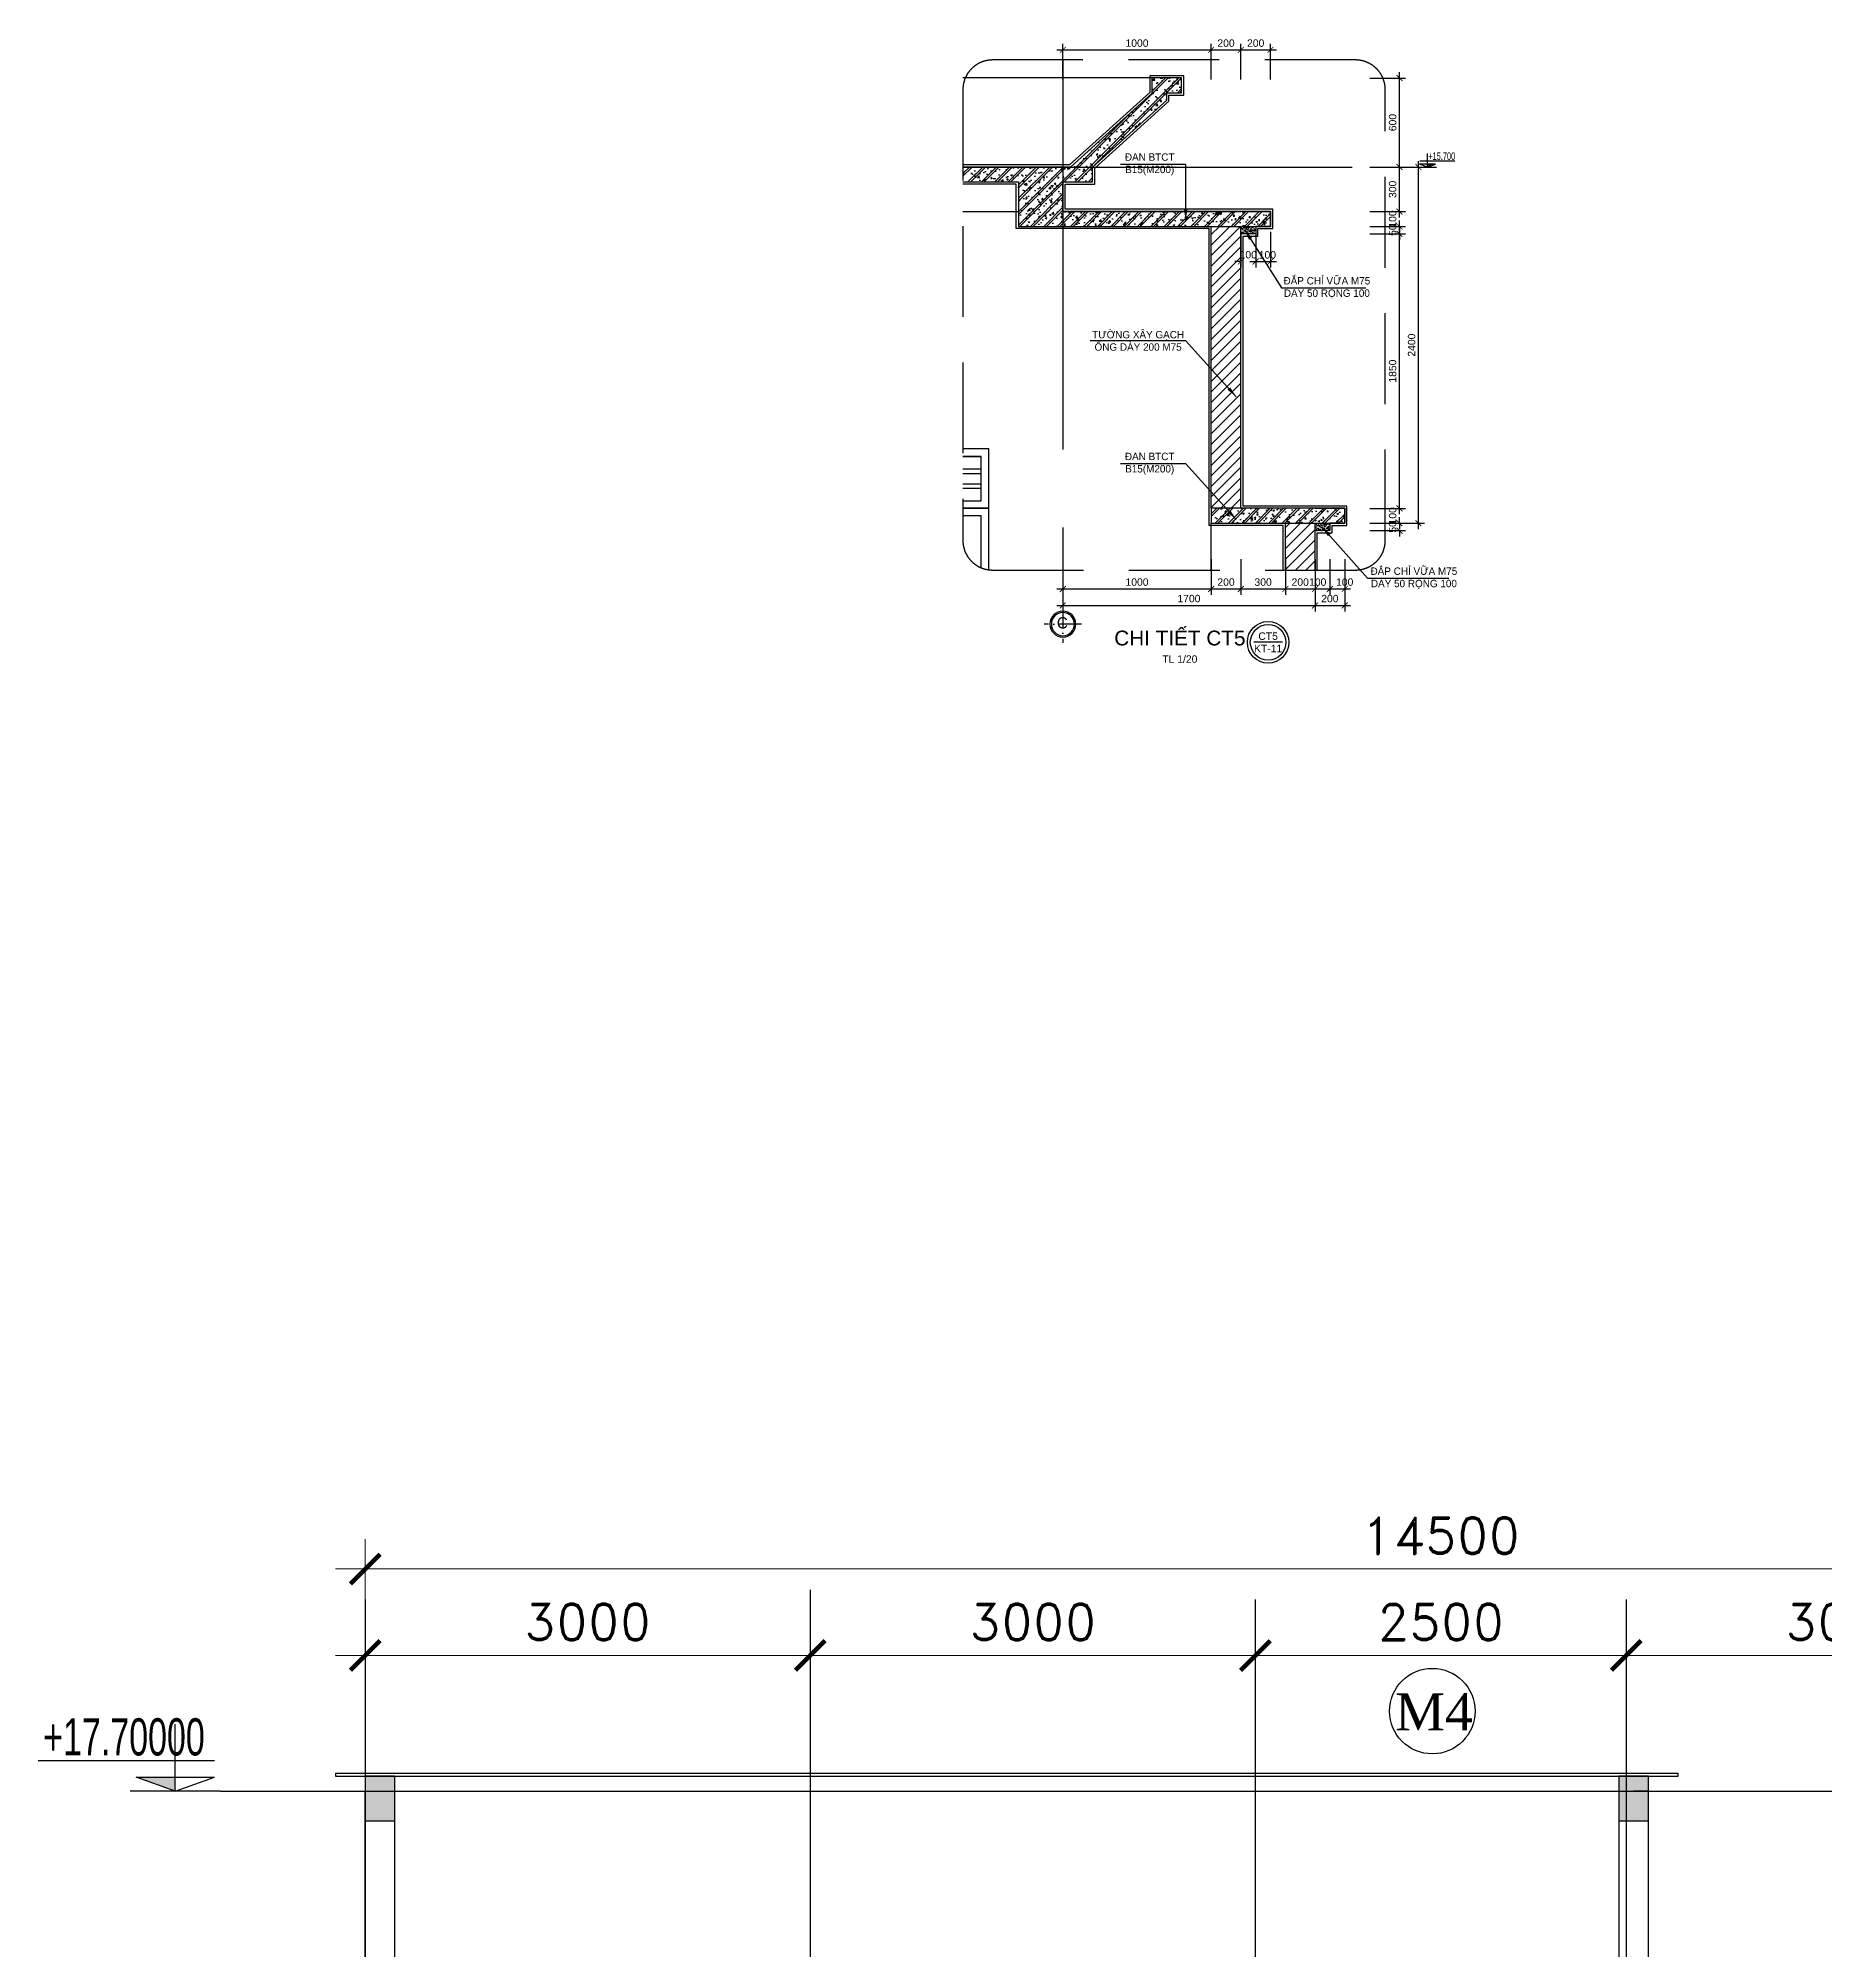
# Model space of a CAD drawing. Header units: inches. Extents: x 452443 to 881249, y 975131 to 1198310.
# Drawn here: x 745157 to 757199, y 1053141 to 1066022 of the extents above; entities that cross this region are included whole.
import ezdxf
from ezdxf.enums import TextEntityAlignment as Align

# ---------------------------------------------------------------- set-up
doc = ezdxf.new("R2010")
doc.units = ezdxf.units.IN
doc.header["$LTSCALE"] = 3.5
doc.header["$MEASUREMENT"] = 0
for name, pattern in [('ACAD_ISO10W100', [18, 12, -3, 0, -3]), ('CENTER', [2, 1.25, -0.25, 0.25, -0.25]), ('HIDDEN', [0.375, 0.25, -0.125])]:
    doc.linetypes.add(name, pattern=pattern)
for name, color, linetype in [('cot', 1, 'Continuous'), ('CUA', 4, 'Continuous'), ('DOOR-84', 84, 'Continuous'), ('GHICHU', 40, 'Continuous'), ('hatch', 4, 'Continuous'), ('Mui ten', 9, 'Continuous'), ('Netcat', 5, 'Continuous'), ('Netthay_126', 126, 'Continuous'), ('NOI THAT', 42, 'Continuous'), ('phong', 2, 'Continuous'), ('text', 3, 'Continuous'), ('thuocdo', 3, 'Continuous'), ('Truc', 252, 'Continuous'), ('VISIONABLE-LINE126', 126, 'Continuous')]:
    doc.layers.add(name, color=color, linetype=linetype)
doc.styles.add('chu 1', font='VHELVEN0.TTF')
doc.styles.add('KICHTHUOC', font='VHELVCN0.TTF')
doc.styles.add('romand', font='romand.shx')
doc.styles.get("Standard").update_dxf_attribs({"font": 'times.ttf'})
doc.styles.add('STYLE5', font='VAVON_.TTF')
doc.dimstyles.new('MUITEN', dxfattribs={"dimtxt": 250, "dimasz": 150, "dimexe": 1.25, "dimexo": 1.5, "dimgap": 1.5, "dimtad": 1, "dimdec": 0, "dimlfac": 2, "dimrnd": 1.38778e-17, "dimtxsty": 'Standard', "dimcen": 1, "dimclrd": 8, "dimclre": 8, "dimclrt": 7, "dimaunit": 1, "dimazin": 0, "dimtfac": 1, "dimtdec": 0, "dimtmove": 0, "dimatfit": 3, "dimfxl": 1, "dimarcsym": 0})
doc.dimstyles.new('TL100', dxfattribs={"dimscale": 100, "dimtxt": 2.5, "dimasz": 2, "dimexe": 2, "dimexo": 1, "dimgap": 1, "dimtad": 1, "dimdec": 0, "dimzin": 0, "dimdsep": 46, "dimtxsty": 'romand', "dimblk": 'ARCHTICK', "dimcen": 2, "dimdle": 2, "dimclrd": 256, "dimclre": 256, "dimclrt": 7, "dimadec": 0, "dimazin": 0, "dimtfac": 0.004, "dimtdec": 0, "dimtmove": 2, "dimatfit": 3, "dimfxl": 1, "dimtolj": 1, "dimtzin": 0, "dimlwd": 20, "dimlwe": 20, "dimarcsym": 1})
doc.dimstyles.new('TL20...', dxfattribs={"dimscale": 20, "dimtxt": 2.5, "dimasz": 2, "dimexe": 2, "dimexo": 2, "dimgap": 1, "dimtad": 1, "dimdec": 0, "dimzin": 0, "dimdsep": 46, "dimtxsty": 'chu 1', "dimblk": 'ARCHTICK', "dimcen": 2, "dimdle": 2, "dimclrd": 256, "dimclre": 256, "dimclrt": 256, "dimadec": 1, "dimazin": 0, "dimtfac": 1, "dimtdec": 0, "dimtix": 1, "dimtofl": 0, "dimtmove": 0, "dimatfit": 3, "dimldrblk": 'ARCHTICK', "dimfxl": 10, "dimfxlon": 1, "dimtolj": 1, "dimtzin": 0, "dimlwd": -1, "dimarcsym": 0})
pattern_1 = [(37.5, (750152.04, 1044110.402), (-0.629934, 19.268238), [0, -15.2, 0, -17, 0, -16.25]), (7.5, (750152.04, 1044110.402), (17.697767, 28.22146), [0, -8.2, 0, -13.7, 0, -5.25]), (327.5, (750139.74, 1044110.402), (31.141419, 0.05659), [0, -5, 0, -18, 0, -23.5]), (317.5, (750139.74, 1044110.402), (30.061266, 8.776756), [0, -2.5, 0, -11.8, 0, -13.5])]
pattern_2 = [(50, (750152.04, 1044110.4), (107.58903, -9.41282), [11.25, -123.75]), (355, (750152.04, 1044110.4), (-20.8127, 112.8288), [9, -99]), (100.4514, (750161.01, 1044109.62), (86.7764, 103.41593), [9.56103, -105.1713]), (46.1842, (750152.04, 1044140.4), (160.08616, -24.82785), [16.875, -185.625]), (96.6356, (750165.38, 1044138.33), (140.1994, 146.1177), [14.3415, -157.757]), (351.1842, (750152.04, 1044140.4), (140.1993, 146.1178), [13.5, -148.5]), (21, (750167.04, 1044132.9), (89.53606, -60.39283), [11.25, -123.75]), (326, (750167.04, 1044132.9), (36.4973, 108.7725), [9, -99]), (71.4514, (750174.5, 1044127.87), (126.0334, 48.37957), [9.56103, -105.1713]), (37.5, (750152.04, 1044110.4), (1.82398, 49.93408), [0, -97.8, 0, -100.5, 0, -99.375]), (7.5, (750152.04, 1044110.4), (39.46043, 59.16176), [0, -57.3, 0, -95.55, 0, -37.875]), (327.5, (750118.59, 1044110.4), (80.073365, -3.38323), [0, -37.5, 0, -117, 0, -155.25]), (317.5, (750103.59, 1044110.4), (87.47793, 15.01575), [0, -48.75, 0, -77.7, 0, -110.25]), (45, (750152.04, 1044110.4), (-45.07806, 45.07806), []), (45, (750152.04, 1044128.777), (-45.07806, 45.07806), [])]

# ---------------------------------------------------------------- blocks, each defined once
blk = doc.blocks.new('_ArchTick')
at = {"color": 0, "linetype": 'ByBlock', "const_width": 0.15}
blk.add_lwpolyline([(-0.5, -0.5), (0.5, 0.5)], dxfattribs=at)
blk = doc.blocks.new('*D2412')
at = {"layer": 'DEFPOINTS', "color": 0}
for p in [(761861, 1055707), (747361, 1054729), (761861, 1054653)]:
    blk.add_point(p, dxfattribs=at)
at = {"layer": 'thuocdo', "linetype": 'Continuous', "lineweight": 20}
for p, q in [((747361, 1054829), (747361, 1055907)), ((761861, 1054753), (761861, 1055907)), ((747161, 1055707), (762061, 1055707))]:
    blk.add_line(p, q, dxfattribs=at)
at = {"layer": 'thuocdo', "lineweight": 20, "xscale": 200, "yscale": 200, "zscale": 200, "rotation": 180}
blk.add_blockref('_ArchTick', (747361, 1055707), dxfattribs=at)
at = {"layer": 'thuocdo', "lineweight": 20, "xscale": 200, "yscale": 200, "zscale": 200}
blk.add_blockref('_ArchTick', (761861, 1055707), dxfattribs=at)
at = {"layer": 'thuocdo', "color": 7, "insert": (754611, 1055932), "char_height": 250, "attachment_point": 5, "style": 'romand'}
blk.add_mtext('\\A1;14500', dxfattribs=at)
blk = doc.blocks.new('*D2473')
at = {"layer": 'DEFPOINTS', "color": 0}
for p in [(750361, 1055124), (747361, 1054729), (750361, 1054729)]:
    blk.add_point(p, dxfattribs=at)
at = {"layer": 'thuocdo', "linetype": 'Continuous', "lineweight": 20}
for p, q in [((747361, 1054829), (747361, 1055324)), ((750361, 1054829), (750361, 1055324)), ((747161, 1055124), (750561, 1055124))]:
    blk.add_line(p, q, dxfattribs=at)
at = {"layer": 'thuocdo', "lineweight": 20, "xscale": 200, "yscale": 200, "zscale": 200, "rotation": 180}
blk.add_blockref('_ArchTick', (747361, 1055124), dxfattribs=at)
at = {"layer": 'thuocdo', "lineweight": 20, "xscale": 200, "yscale": 200, "zscale": 200}
blk.add_blockref('_ArchTick', (750361, 1055124), dxfattribs=at)
at = {"layer": 'thuocdo', "color": 7, "insert": (748861, 1055349), "char_height": 250, "attachment_point": 5, "style": 'romand'}
blk.add_mtext('\\A1;3000', dxfattribs=at)
blk = doc.blocks.new('*D2474')
at = {"layer": 'DEFPOINTS', "color": 0}
for p in [(753361, 1055124), (753361, 1055124), (750361, 1054729)]:
    blk.add_point(p, dxfattribs=at)
at = {"layer": 'thuocdo', "linetype": 'Continuous', "lineweight": 20}
for p, q in [((750361, 1054829), (750361, 1055324)), ((753361, 1055224), (753361, 1055324)), ((750161, 1055124), (753561, 1055124))]:
    blk.add_line(p, q, dxfattribs=at)
at = {"layer": 'thuocdo', "lineweight": 20, "xscale": 200, "yscale": 200, "zscale": 200, "rotation": 180}
blk.add_blockref('_ArchTick', (750361, 1055124), dxfattribs=at)
at = {"layer": 'thuocdo', "lineweight": 20, "xscale": 200, "yscale": 200, "zscale": 200}
blk.add_blockref('_ArchTick', (753361, 1055124), dxfattribs=at)
at = {"layer": 'thuocdo', "color": 7, "insert": (751861, 1055349), "char_height": 250, "attachment_point": 5, "style": 'romand'}
blk.add_mtext('\\A1;3000', dxfattribs=at)
blk = doc.blocks.new('*D2475')
at = {"layer": 'DEFPOINTS', "color": 0}
for p in [(753361, 1055124), (755861, 1055124), (755861, 1055124)]:
    blk.add_point(p, dxfattribs=at)
at = {"layer": 'thuocdo', "linetype": 'Continuous', "lineweight": 20}
for p, q in [((753361, 1055224), (753361, 1055324)), ((755861, 1055224), (755861, 1055324)), ((753161, 1055124), (756061, 1055124))]:
    blk.add_line(p, q, dxfattribs=at)
at = {"layer": 'thuocdo', "lineweight": 20, "xscale": 200, "yscale": 200, "zscale": 200, "rotation": 180}
blk.add_blockref('_ArchTick', (753361, 1055124), dxfattribs=at)
at = {"layer": 'thuocdo', "lineweight": 20, "xscale": 200, "yscale": 200, "zscale": 200}
blk.add_blockref('_ArchTick', (755861, 1055124), dxfattribs=at)
at = {"layer": 'thuocdo', "color": 7, "insert": (754611, 1055349), "char_height": 250, "attachment_point": 5, "style": 'romand'}
blk.add_mtext('\\A1;2500', dxfattribs=at)
blk = doc.blocks.new('*D2476')
at = {"layer": 'DEFPOINTS', "color": 0}
for p in [(755861, 1055124), (758861, 1055124), (758861, 1055124)]:
    blk.add_point(p, dxfattribs=at)
at = {"layer": 'thuocdo', "linetype": 'Continuous', "lineweight": 20}
for p, q in [((755861, 1055224), (755861, 1055324)), ((758861, 1055224), (758861, 1055324)), ((755661, 1055124), (759061, 1055124))]:
    blk.add_line(p, q, dxfattribs=at)
at = {"layer": 'thuocdo', "lineweight": 20, "xscale": 200, "yscale": 200, "zscale": 200, "rotation": 180}
blk.add_blockref('_ArchTick', (755861, 1055124), dxfattribs=at)
at = {"layer": 'thuocdo', "lineweight": 20, "xscale": 200, "yscale": 200, "zscale": 200}
blk.add_blockref('_ArchTick', (758861, 1055124), dxfattribs=at)
at = {"layer": 'thuocdo', "color": 7, "insert": (757361, 1055349), "char_height": 250, "attachment_point": 5, "style": 'romand'}
blk.add_mtext('\\A1;3000', dxfattribs=at)
blk = doc.blocks.new('CD')
at = {"ltscale": 50}
blk.add_hatch(color=256, dxfattribs=at).paths.add_polyline_path([(0, 69.3), (0, 0), (196.9, 69.3)])
for p, q in [((0, 0), (0, 334.6)), ((-196.1, 152.2), (687.5, 152.2)), ((-226.8, 0), (226.8, 0)), ((0, 0), (-196.9, 69.3)), ((196.9, 69.3), (-196.9, 69.3)), ((0, 0), (196.9, 69.3))]:
    blk.add_line(p, q, dxfattribs=at)
at = {"layer": 'text', "style": 'KICHTHUOC', "width": 0.8}
blk.add_attdef('%%P0.000', (16.8, 178.7), '', height=150, dxfattribs=at)
blk = doc.blocks.new('*D2920')
at = {"layer": 'DEFPOINTS', "color": 0}
for p in [(752063, 1062731), (753063, 1062804), (753063, 1062311)]:
    blk.add_point(p, dxfattribs=at)
at = {"layer": 'thuocdo', "lineweight": -2}
for p, q in [((752063, 1062511), (752063, 1062271)), ((753063, 1062511), (753063, 1062271))]:
    blk.add_line(p, q, dxfattribs=at)
at = {"layer": 'thuocdo'}
blk.add_line((752023, 1062311), (753103, 1062311), dxfattribs=at)
at = {"layer": 'thuocdo', "xscale": 40, "yscale": 40, "zscale": 40, "rotation": 180}
blk.add_blockref('_ArchTick', (752063, 1062311), dxfattribs=at)
at = {"layer": 'thuocdo', "xscale": 40, "yscale": 40, "zscale": 40}
blk.add_blockref('_ArchTick', (753063, 1062311), dxfattribs=at)
at = {"layer": 'thuocdo', "insert": (752563, 1062357), "char_height": 50, "attachment_point": 5, "style": 'chu 1'}
blk.add_mtext('\\A1;1000', dxfattribs=at)
blk = doc.blocks.new('*D2921')
at = {"layer": 'DEFPOINTS', "color": 0}
for p in [(753263, 1062874), (753063, 1062804), (753263, 1062311)]:
    blk.add_point(p, dxfattribs=at)
at = {"layer": 'thuocdo', "lineweight": -2}
for p, q in [((753063, 1062511), (753063, 1062271)), ((753263, 1062511), (753263, 1062271))]:
    blk.add_line(p, q, dxfattribs=at)
at = {"layer": 'thuocdo'}
blk.add_line((753023, 1062311), (753303, 1062311), dxfattribs=at)
at = {"layer": 'thuocdo', "xscale": 40, "yscale": 40, "zscale": 40, "rotation": 180}
blk.add_blockref('_ArchTick', (753063, 1062311), dxfattribs=at)
at = {"layer": 'thuocdo', "xscale": 40, "yscale": 40, "zscale": 40}
blk.add_blockref('_ArchTick', (753263, 1062311), dxfattribs=at)
at = {"layer": 'thuocdo', "insert": (753163, 1062357), "char_height": 50, "attachment_point": 5, "style": 'chu 1'}
blk.add_mtext('\\A1;200', dxfattribs=at)
blk = doc.blocks.new('*D2922')
at = {"layer": 'DEFPOINTS', "color": 0}
for p in [(753263, 1062874), (753563, 1062620), (753563, 1062311)]:
    blk.add_point(p, dxfattribs=at)
at = {"layer": 'thuocdo', "lineweight": -2}
for p, q in [((753263, 1062511), (753263, 1062271)), ((753563, 1062511), (753563, 1062271))]:
    blk.add_line(p, q, dxfattribs=at)
at = {"layer": 'thuocdo'}
blk.add_line((753223, 1062311), (753603, 1062311), dxfattribs=at)
at = {"layer": 'thuocdo', "xscale": 40, "yscale": 40, "zscale": 40, "rotation": 180}
blk.add_blockref('_ArchTick', (753263, 1062311), dxfattribs=at)
at = {"layer": 'thuocdo', "xscale": 40, "yscale": 40, "zscale": 40}
blk.add_blockref('_ArchTick', (753563, 1062311), dxfattribs=at)
at = {"layer": 'thuocdo', "insert": (753413, 1062357), "char_height": 50, "attachment_point": 5, "style": 'chu 1'}
blk.add_mtext('\\A1;300', dxfattribs=at)
blk = doc.blocks.new('*D2923')
at = {"layer": 'DEFPOINTS', "color": 0}
for p in [(753563, 1062620), (753763, 1062652), (753763, 1062311)]:
    blk.add_point(p, dxfattribs=at)
at = {"layer": 'thuocdo', "lineweight": -2}
for p, q in [((753563, 1062511), (753563, 1062271)), ((753763, 1062511), (753763, 1062271))]:
    blk.add_line(p, q, dxfattribs=at)
at = {"layer": 'thuocdo'}
blk.add_line((753523, 1062311), (753803, 1062311), dxfattribs=at)
at = {"layer": 'thuocdo', "xscale": 40, "yscale": 40, "zscale": 40, "rotation": 180}
blk.add_blockref('_ArchTick', (753563, 1062311), dxfattribs=at)
at = {"layer": 'thuocdo', "xscale": 40, "yscale": 40, "zscale": 40}
blk.add_blockref('_ArchTick', (753763, 1062311), dxfattribs=at)
at = {"layer": 'thuocdo', "insert": (753663, 1062357), "char_height": 50, "attachment_point": 5, "style": 'chu 1'}
blk.add_mtext('\\A1;200', dxfattribs=at)
blk = doc.blocks.new('*D2924')
at = {"layer": 'DEFPOINTS', "color": 0}
for p in [(753863, 1062717), (753763, 1062652), (753863, 1062311)]:
    blk.add_point(p, dxfattribs=at)
at = {"layer": 'thuocdo', "lineweight": -2}
for p, q in [((753763, 1062511), (753763, 1062271)), ((753863, 1062511), (753863, 1062271))]:
    blk.add_line(p, q, dxfattribs=at)
at = {"layer": 'thuocdo'}
blk.add_line((753723, 1062311), (753903, 1062311), dxfattribs=at)
at = {"layer": 'thuocdo', "xscale": 40, "yscale": 40, "zscale": 40, "rotation": 180}
blk.add_blockref('_ArchTick', (753763, 1062311), dxfattribs=at)
at = {"layer": 'thuocdo', "xscale": 40, "yscale": 40, "zscale": 40}
blk.add_blockref('_ArchTick', (753863, 1062311), dxfattribs=at)
at = {"layer": 'thuocdo', "insert": (753781, 1062357), "char_height": 50, "attachment_point": 5, "style": 'chu 1'}
blk.add_mtext('\\A1;100', dxfattribs=at)
blk = doc.blocks.new('*D2925')
at = {"layer": 'DEFPOINTS', "color": 0}
for p in [(753863, 1062717), (753963, 1062789), (753963, 1062311)]:
    blk.add_point(p, dxfattribs=at)
at = {"layer": 'thuocdo', "lineweight": -2}
for p, q in [((753863, 1062511), (753863, 1062271)), ((753963, 1062511), (753963, 1062271))]:
    blk.add_line(p, q, dxfattribs=at)
at = {"layer": 'thuocdo'}
blk.add_line((753823, 1062311), (754003, 1062311), dxfattribs=at)
at = {"layer": 'thuocdo', "xscale": 40, "yscale": 40, "zscale": 40, "rotation": 180}
blk.add_blockref('_ArchTick', (753863, 1062311), dxfattribs=at)
at = {"layer": 'thuocdo', "xscale": 40, "yscale": 40, "zscale": 40}
blk.add_blockref('_ArchTick', (753963, 1062311), dxfattribs=at)
at = {"layer": 'thuocdo', "insert": (753963, 1062357), "char_height": 50, "attachment_point": 5, "style": 'chu 1'}
blk.add_mtext('\\A1;100', dxfattribs=at)
blk = doc.blocks.new('*D2926')
at = {"layer": 'DEFPOINTS', "color": 0}
for p in [(753782, 1062754), (754332, 1062754), (753782, 1062704)]:
    blk.add_point(p, dxfattribs=at)
at = {"layer": 'thuocdo', "lineweight": -2}
for p, q in [((754132, 1062754), (754372, 1062754)), ((754132, 1062704), (754372, 1062704))]:
    blk.add_line(p, q, dxfattribs=at)
at = {"layer": 'thuocdo'}
for p, q in [((754332, 1062754), (754332, 1062794)), ((754332, 1062704), (754332, 1062664))]:
    blk.add_line(p, q, dxfattribs=at)
at = {"layer": 'thuocdo', "xscale": 40, "yscale": 40, "zscale": 40}
for p, rotation in [((754332, 1062754), 270), ((754332, 1062704), 90)]:
    blk.add_blockref('_ArchTick', p, dxfattribs=dict(at, rotation=rotation))
at = {"layer": 'thuocdo', "insert": (754286, 1062729), "char_height": 50, "attachment_point": 5, "rotation": 90, "style": 'chu 1'}
blk.add_mtext('\\A1;50', dxfattribs=at)
blk = doc.blocks.new('*D2927')
at = {"layer": 'DEFPOINTS', "color": 0}
for p in [(753963, 1062854), (754332, 1062854), (753782, 1062754)]:
    blk.add_point(p, dxfattribs=at)
at = {"layer": 'thuocdo', "lineweight": -2}
for p, q in [((754132, 1062854), (754372, 1062854)), ((754132, 1062754), (754372, 1062754))]:
    blk.add_line(p, q, dxfattribs=at)
at = {"layer": 'thuocdo'}
for p, q in [((754332, 1062854), (754332, 1062894)), ((754332, 1062754), (754332, 1062714))]:
    blk.add_line(p, q, dxfattribs=at)
at = {"layer": 'thuocdo', "xscale": 40, "yscale": 40, "zscale": 40}
for p, rotation in [((754332, 1062854), 270), ((754332, 1062754), 90)]:
    blk.add_blockref('_ArchTick', p, dxfattribs=dict(at, rotation=rotation))
at = {"layer": 'thuocdo', "insert": (754286, 1062804), "char_height": 50, "attachment_point": 5, "rotation": 90, "style": 'chu 1'}
blk.add_mtext('\\A1;100', dxfattribs=at)
blk = doc.blocks.new('*D2928')
at = {"layer": 'DEFPOINTS', "color": 0}
for p in [(753363, 1064704), (754332, 1064704), (753963, 1062854)]:
    blk.add_point(p, dxfattribs=at)
at = {"layer": 'thuocdo', "lineweight": -2}
for p, q in [((754132, 1064704), (754372, 1064704)), ((754132, 1062854), (754372, 1062854))]:
    blk.add_line(p, q, dxfattribs=at)
at = {"layer": 'thuocdo'}
blk.add_line((754332, 1062814), (754332, 1064744), dxfattribs=at)
at = {"layer": 'thuocdo', "xscale": 40, "yscale": 40, "zscale": 40}
for p, rotation in [((754332, 1064704), 90), ((754332, 1062854), 270)]:
    blk.add_blockref('_ArchTick', p, dxfattribs=dict(at, rotation=rotation))
at = {"layer": 'thuocdo', "insert": (754286, 1063779), "char_height": 50, "attachment_point": 5, "rotation": 90, "style": 'chu 1'}
blk.add_mtext('\\A1;1850', dxfattribs=at)
blk = doc.blocks.new('*D2929')
at = {"layer": 'DEFPOINTS', "color": 0}
for p in [(753363, 1064754), (753363, 1064704), (754332, 1064754)]:
    blk.add_point(p, dxfattribs=at)
at = {"layer": 'thuocdo'}
for p, q in [((754332, 1064754), (754332, 1064794)), ((754332, 1064704), (754332, 1064664))]:
    blk.add_line(p, q, dxfattribs=at)
at = {"layer": 'thuocdo', "lineweight": -2}
for p, q in [((754132, 1064754), (754372, 1064754)), ((754132, 1064704), (754372, 1064704))]:
    blk.add_line(p, q, dxfattribs=at)
at = {"layer": 'thuocdo', "xscale": 40, "yscale": 40, "zscale": 40}
for p, rotation in [((754332, 1064754), 270), ((754332, 1064704), 90)]:
    blk.add_blockref('_ArchTick', p, dxfattribs=dict(at, rotation=rotation))
at = {"layer": 'thuocdo', "insert": (754286, 1064729), "char_height": 50, "attachment_point": 5, "rotation": 90, "style": 'chu 1'}
blk.add_mtext('\\A1;50', dxfattribs=at)
blk = doc.blocks.new('*D2930')
at = {"layer": 'DEFPOINTS', "color": 0}
for p in [(753356, 1064854), (754332, 1064854), (753363, 1064754)]:
    blk.add_point(p, dxfattribs=at)
at = {"layer": 'thuocdo', "lineweight": -2}
for p, q in [((754132, 1064854), (754372, 1064854)), ((754132, 1064754), (754372, 1064754))]:
    blk.add_line(p, q, dxfattribs=at)
at = {"layer": 'thuocdo'}
for p, q in [((754332, 1064854), (754332, 1064894)), ((754332, 1064754), (754332, 1064714))]:
    blk.add_line(p, q, dxfattribs=at)
at = {"layer": 'thuocdo', "xscale": 40, "yscale": 40, "zscale": 40}
for p, rotation in [((754332, 1064854), 270), ((754332, 1064754), 90)]:
    blk.add_blockref('_ArchTick', p, dxfattribs=dict(at, rotation=rotation))
at = {"layer": 'thuocdo', "insert": (754286, 1064804), "char_height": 50, "attachment_point": 5, "rotation": 90, "style": 'chu 1'}
blk.add_mtext('\\A1;100', dxfattribs=at)
blk = doc.blocks.new('*D2931')
at = {"layer": 'DEFPOINTS', "color": 0}
for p in [(753423, 1065154), (754332, 1065154), (753356, 1064854)]:
    blk.add_point(p, dxfattribs=at)
at = {"layer": 'thuocdo', "lineweight": -2}
for p, q in [((754132, 1065154), (754372, 1065154)), ((754132, 1064854), (754372, 1064854))]:
    blk.add_line(p, q, dxfattribs=at)
at = {"layer": 'thuocdo'}
blk.add_line((754332, 1064814), (754332, 1065194), dxfattribs=at)
at = {"layer": 'thuocdo', "xscale": 40, "yscale": 40, "zscale": 40}
for p, rotation in [((754332, 1065154), 90), ((754332, 1064854), 270)]:
    blk.add_blockref('_ArchTick', p, dxfattribs=dict(at, rotation=rotation))
at = {"layer": 'thuocdo', "insert": (754286, 1065004), "char_height": 50, "attachment_point": 5, "rotation": 90, "style": 'chu 1'}
blk.add_mtext('\\A1;300', dxfattribs=at)
blk = doc.blocks.new('*D2932')
at = {"layer": 'DEFPOINTS', "color": 0}
for p in [(752863, 1065754), (754332, 1065754), (753423, 1065154)]:
    blk.add_point(p, dxfattribs=at)
at = {"layer": 'thuocdo', "lineweight": -2}
for p, q in [((754132, 1065754), (754372, 1065754)), ((754132, 1065154), (754372, 1065154))]:
    blk.add_line(p, q, dxfattribs=at)
at = {"layer": 'thuocdo'}
blk.add_line((754332, 1065114), (754332, 1065794), dxfattribs=at)
at = {"layer": 'thuocdo', "xscale": 40, "yscale": 40, "zscale": 40}
for p, rotation in [((754332, 1065754), 90), ((754332, 1065154), 270)]:
    blk.add_blockref('_ArchTick', p, dxfattribs=dict(at, rotation=rotation))
at = {"layer": 'thuocdo', "insert": (754286, 1065454), "char_height": 50, "attachment_point": 5, "rotation": 90, "style": 'chu 1'}
blk.add_mtext('\\A1;600', dxfattribs=at)
blk = doc.blocks.new('*D2933')
at = {"layer": 'DEFPOINTS', "color": 0}
for p in [(754165, 1065154), (754460, 1065154), (754220, 1062754)]:
    blk.add_point(p, dxfattribs=at)
at = {"layer": 'thuocdo', "lineweight": -2}
for p, q in [((754260, 1065154), (754500, 1065154)), ((754260, 1062754), (754500, 1062754))]:
    blk.add_line(p, q, dxfattribs=at)
at = {"layer": 'thuocdo'}
blk.add_line((754460, 1062714), (754460, 1065194), dxfattribs=at)
at = {"layer": 'thuocdo', "xscale": 40, "yscale": 40, "zscale": 40}
for p, rotation in [((754460, 1065154), 90), ((754460, 1062754), 270)]:
    blk.add_blockref('_ArchTick', p, dxfattribs=dict(at, rotation=rotation))
at = {"layer": 'thuocdo', "insert": (754414, 1063954), "char_height": 50, "attachment_point": 5, "rotation": 90, "style": 'chu 1'}
blk.add_mtext('\\A1;2400', dxfattribs=at)
blk = doc.blocks.new('*D2934')
at = {"layer": 'DEFPOINTS', "color": 0}
for p in [(753063, 1065944), (752063, 1065246), (753063, 1064754)]:
    blk.add_point(p, dxfattribs=at)
at = {"layer": 'thuocdo'}
blk.add_line((752023, 1065944), (753103, 1065944), dxfattribs=at)
at = {"layer": 'thuocdo', "lineweight": -2}
for p, q in [((752063, 1065744), (752063, 1065984)), ((753063, 1065744), (753063, 1065984))]:
    blk.add_line(p, q, dxfattribs=at)
at = {"layer": 'thuocdo', "xscale": 40, "yscale": 40, "zscale": 40, "rotation": 180}
blk.add_blockref('_ArchTick', (752063, 1065944), dxfattribs=at)
at = {"layer": 'thuocdo', "xscale": 40, "yscale": 40, "zscale": 40}
blk.add_blockref('_ArchTick', (753063, 1065944), dxfattribs=at)
at = {"layer": 'thuocdo', "insert": (752563, 1065989), "char_height": 50, "attachment_point": 5, "style": 'chu 1'}
blk.add_mtext('\\A1;1000', dxfattribs=at)
blk = doc.blocks.new('*D2935')
at = {"layer": 'DEFPOINTS', "color": 0}
for p in [(753263, 1065944), (753063, 1064754), (753263, 1064754)]:
    blk.add_point(p, dxfattribs=at)
at = {"layer": 'thuocdo'}
blk.add_line((753023, 1065944), (753303, 1065944), dxfattribs=at)
at = {"layer": 'thuocdo', "lineweight": -2}
for p, q in [((753063, 1065744), (753063, 1065984)), ((753263, 1065744), (753263, 1065984))]:
    blk.add_line(p, q, dxfattribs=at)
at = {"layer": 'thuocdo', "xscale": 40, "yscale": 40, "zscale": 40, "rotation": 180}
blk.add_blockref('_ArchTick', (753063, 1065944), dxfattribs=at)
at = {"layer": 'thuocdo', "xscale": 40, "yscale": 40, "zscale": 40}
blk.add_blockref('_ArchTick', (753263, 1065944), dxfattribs=at)
at = {"layer": 'thuocdo', "insert": (753163, 1065989), "char_height": 50, "attachment_point": 5, "style": 'chu 1'}
blk.add_mtext('\\A1;200', dxfattribs=at)
blk = doc.blocks.new('*D2936')
at = {"layer": 'DEFPOINTS', "color": 0}
for p in [(753463, 1065944), (753263, 1064754), (753463, 1064754)]:
    blk.add_point(p, dxfattribs=at)
at = {"layer": 'thuocdo'}
blk.add_line((753223, 1065944), (753503, 1065944), dxfattribs=at)
at = {"layer": 'thuocdo', "lineweight": -2}
for p, q in [((753263, 1065744), (753263, 1065984)), ((753463, 1065744), (753463, 1065984))]:
    blk.add_line(p, q, dxfattribs=at)
at = {"layer": 'thuocdo', "xscale": 40, "yscale": 40, "zscale": 40, "rotation": 180}
blk.add_blockref('_ArchTick', (753263, 1065944), dxfattribs=at)
at = {"layer": 'thuocdo', "xscale": 40, "yscale": 40, "zscale": 40}
blk.add_blockref('_ArchTick', (753463, 1065944), dxfattribs=at)
at = {"layer": 'thuocdo', "insert": (753363, 1065989), "char_height": 50, "attachment_point": 5, "style": 'chu 1'}
blk.add_mtext('\\A1;200', dxfattribs=at)
blk = doc.blocks.new('*D2937')
at = {"layer": 'DEFPOINTS', "color": 0}
for p in [(753263, 1064754), (753363, 1064754), (753363, 1064518)]:
    blk.add_point(p, dxfattribs=at)
at = {"layer": 'thuocdo', "lineweight": -2}
for p, q in [((753263, 1064714), (753263, 1064478)), ((753363, 1064714), (753363, 1064478))]:
    blk.add_line(p, q, dxfattribs=at)
at = {"layer": 'thuocdo'}
for p, q in [((753263, 1064518), (753223, 1064518)), ((753363, 1064518), (753403, 1064518))]:
    blk.add_line(p, q, dxfattribs=at)
at = {"layer": 'thuocdo', "xscale": 40, "yscale": 40, "zscale": 40}
blk.add_blockref('_ArchTick', (753263, 1064518), dxfattribs=at)
at = {"layer": 'thuocdo', "xscale": 40, "yscale": 40, "zscale": 40, "rotation": 180}
blk.add_blockref('_ArchTick', (753363, 1064518), dxfattribs=at)
at = {"layer": 'thuocdo', "insert": (753313, 1064563), "char_height": 50, "attachment_point": 5, "style": 'chu 1'}
blk.add_mtext('\\A1;100', dxfattribs=at)
blk = doc.blocks.new('*D2938')
at = {"layer": 'DEFPOINTS', "color": 0}
for p in [(753463, 1064781), (753363, 1064754), (753463, 1064518)]:
    blk.add_point(p, dxfattribs=at)
at = {"layer": 'thuocdo', "lineweight": -2}
for p, q in [((753363, 1064714), (753363, 1064478)), ((753463, 1064718), (753463, 1064478))]:
    blk.add_line(p, q, dxfattribs=at)
at = {"layer": 'thuocdo'}
blk.add_line((753323, 1064518), (753503, 1064518), dxfattribs=at)
at = {"layer": 'thuocdo', "xscale": 40, "yscale": 40, "zscale": 40, "rotation": 180}
blk.add_blockref('_ArchTick', (753363, 1064518), dxfattribs=at)
at = {"layer": 'thuocdo', "xscale": 40, "yscale": 40, "zscale": 40}
blk.add_blockref('_ArchTick', (753463, 1064518), dxfattribs=at)
at = {"layer": 'thuocdo', "insert": (753442, 1064562), "char_height": 50, "attachment_point": 5, "style": 'chu 1'}
blk.add_mtext('\\A1;100', dxfattribs=at)
blk = doc.blocks.new('*D2939')
at = {"layer": 'DEFPOINTS', "color": 0}
for p in [(752063, 1062511), (753763, 1062477), (753763, 1062200)]:
    blk.add_point(p, dxfattribs=at)
at = {"layer": 'thuocdo', "lineweight": -2}
for p, q in [((752063, 1062400), (752063, 1062160)), ((753763, 1062400), (753763, 1062160))]:
    blk.add_line(p, q, dxfattribs=at)
at = {"layer": 'thuocdo'}
blk.add_line((752023, 1062200), (753803, 1062200), dxfattribs=at)
at = {"layer": 'thuocdo', "xscale": 40, "yscale": 40, "zscale": 40, "rotation": 180}
blk.add_blockref('_ArchTick', (752063, 1062200), dxfattribs=at)
at = {"layer": 'thuocdo', "xscale": 40, "yscale": 40, "zscale": 40}
blk.add_blockref('_ArchTick', (753763, 1062200), dxfattribs=at)
at = {"layer": 'thuocdo', "insert": (752913, 1062246), "char_height": 50, "attachment_point": 5, "style": 'chu 1'}
blk.add_mtext('\\A1;1700', dxfattribs=at)
blk = doc.blocks.new('*D2940')
at = {"layer": 'DEFPOINTS', "color": 0}
for p in [(753763, 1062477), (753963, 1062471), (753963, 1062200)]:
    blk.add_point(p, dxfattribs=at)
at = {"layer": 'thuocdo', "lineweight": -2}
for p, q in [((753763, 1062400), (753763, 1062160)), ((753963, 1062400), (753963, 1062160))]:
    blk.add_line(p, q, dxfattribs=at)
at = {"layer": 'thuocdo'}
blk.add_line((753723, 1062200), (754003, 1062200), dxfattribs=at)
at = {"layer": 'thuocdo', "xscale": 40, "yscale": 40, "zscale": 40, "rotation": 180}
blk.add_blockref('_ArchTick', (753763, 1062200), dxfattribs=at)
at = {"layer": 'thuocdo', "xscale": 40, "yscale": 40, "zscale": 40}
blk.add_blockref('_ArchTick', (753963, 1062200), dxfattribs=at)
at = {"layer": 'thuocdo', "insert": (753863, 1062246), "char_height": 50, "attachment_point": 5, "style": 'chu 1'}
blk.add_mtext('\\A1;200', dxfattribs=at)
blk = doc.blocks.new('truc tron')
at = {"layer": 'DOOR-84', "linetype": 'ACAD_ISO10W100', "ltscale": 20}
for p, q in [((710, 0), (-710, 0)), ((0, -710), (0, 710))]:
    blk.add_line(p, q, dxfattribs=at)
at = {"layer": 'DOOR-84', "linetype": 'Continuous'}
blk.add_circle((0, 0), 492, dxfattribs=at)
at = {"layer": 'NOI THAT', "linetype": 'Continuous'}
blk.add_circle((0, 0), 437, dxfattribs=at)

msp = doc.modelspace()

# ---------------------------------------------------------------- hatches: boundary and pattern name
at = {"layer": 'cot'}
h = msp.add_hatch(color=256, dxfattribs=at)
h.dxf.hatch_style = 1
h.paths.add_polyline_path([(747560.5, 1054310.4), (747360.5, 1054310.4), (747360.5, 1054010.4), (747560.5, 1054010.4)])
h = msp.add_hatch(color=256, dxfattribs=at)
h.dxf.hatch_style = 1
h.paths.add_polyline_path([(756010.5, 1054310.4), (755810.5, 1054310.4), (755810.5, 1054010.4), (756010.5, 1054010.4)])
at = {"layer": 'hatch'}
h = msp.add_hatch(dxfattribs=at)
h.set_pattern_fill('BT-01', color=256, scale=15, style=0, pattern_type=2)
h.set_pattern_definition(pattern_2)
h.paths.add_polyline_path([(752063.4, 1065054.4), (752263.4, 1065054.4), (752263.4, 1065154.4), (752763.4, 1065604.4), (752763.4, 1065654.4), (752863.4, 1065654.4), (752863.4, 1065754.4), (752663.4, 1065754.4), (752663.4, 1065648.9), (752113.9, 1065154.4), (751389.2, 1065154.4), (751389.2, 1065054.4), (751763.4, 1065054.4), (751763.4, 1064754.4), (753463.4, 1064754.4), (753463.4, 1064854.4), (752063.4, 1064854.4)])
h = msp.add_hatch(dxfattribs=at)
h.set_pattern_fill('ANSI31', color=256, scale=400, style=0)
h.set_pattern_definition([(45, (750152.04, 1044110.4), (-35.35534, 35.35534), [])])
h.paths.add_polyline_path([(753263.4, 1064754.4), (753063.4, 1064754.4), (753063.4, 1062854.4), (753263.4, 1062854.4)])
h.paths.add_polyline_path([(753763.4, 1062754.4), (753563.4, 1062754.4), (753563.4, 1062438.6), (753763.4, 1062438.6)])
h = msp.add_hatch(dxfattribs=at)
h.set_pattern_fill('AR-SAND', color=256, scale=10, style=0)
h.set_pattern_definition(pattern_1)
h.paths.add_polyline_path([(753363.4, 1064754.4), (753263.4, 1064754.4), (753263.4, 1064704.4), (753363.4, 1064704.4)])
h = msp.add_hatch(dxfattribs=at)
h.set_pattern_fill('BT-01', color=256, scale=15, style=0, pattern_type=2)
h.set_pattern_definition(pattern_2)
h.paths.add_polyline_path([(753963.4, 1062854.4), (753063.4, 1062854.4), (753063.4, 1062754.4), (753963.4, 1062754.4)])
h = msp.add_hatch(dxfattribs=at)
h.set_pattern_fill('AR-SAND', color=256, scale=10, style=0)
h.set_pattern_definition(pattern_1)
h.paths.add_polyline_path([(753863.4, 1062754.4), (753763.4, 1062754.4), (753763.4, 1062704.4), (753863.4, 1062704.4)])

# ---------------------------------------------------------------- linework, layer by layer
at = {"linetype": 'HIDDEN', "ltscale": 700}
msp.add_lwpolyline([(751589.2, 1062438.6), (754036.4, 1062438.6, 0.4142136), (754236.4, 1062638.6), (754236.4, 1065675.6, 0.4142136), (754036.4, 1065875.6), (751589.2, 1065875.6, 0.4142136), (751389.2, 1065675.6), (751389.2, 1062638.6, 0.4142136)], format="xyb", close=True, dxfattribs=at)
for radius in [140, 120]:
    msp.add_circle((753446.7, 1061951.4), radius)
at = {"layer": 'cot'}
for points in [[(747360.5, 1054010.4), (747560.5, 1054010.4), (747560.5, 1054310.4), (747360.5, 1054310.4)], [(755810.5, 1054010.4), (756010.5, 1054010.4), (756010.5, 1054310.4), (755810.5, 1054310.4)]]:
    msp.add_lwpolyline(points, close=True, dxfattribs=at)
at = {"layer": 'CUA'}
for p, q in [((751389.2, 1063119.4), (751513.4, 1063119.4)), ((751389.2, 1063089.4), (751513.4, 1063089.4)), ((751389.2, 1063019.4), (751513.4, 1063019.4)), ((751389.2, 1062989.4), (751513.4, 1062989.4))]:
    msp.add_line(p, q, dxfattribs=at)
for points in [[(751389.2, 1062854.4), (751563.4, 1062854.4), (751563.4, 1063254.4), (751389.2, 1063254.4)], [(751389.2, 1062904.4), (751513.4, 1062904.4), (751513.4, 1063204.4), (751389.2, 1063204.4)], [(751389.2, 1063204.4), (751513.4, 1063204.4)], [(751563.4, 1062440.3), (751563.4, 1062854.4), (751389.2, 1062854.4)], [(751513.4, 1062453.6), (751513.4, 1062804.4), (751389.2, 1062804.4)]]:
    msp.add_lwpolyline(points, dxfattribs=at)
at = {"layer": 'Mui ten'}
msp.add_line((753542.7, 1061951.4), (753350.7, 1061951.4), dxfattribs=at)
at = {"layer": 'Netcat'}
for p, q in [((752063.4, 1064854.4), (753263.4, 1064854.4)), ((753463.4, 1064854.4), (753263.4, 1064854.4)), ((753363.4, 1064704.4), (753263.4, 1064704.4))]:
    msp.add_line(p, q, dxfattribs=at)
for points in [[(751389.2, 1065054.4), (751763.4, 1065054.4), (751763.4, 1064754.4), (753463.4, 1064754.4), (753463.4, 1064854.4), (752063.4, 1064854.4), (752063.4, 1065054.4), (752263.4, 1065054.4), (752263.4, 1065154.4), (752763.4, 1065604.4), (752763.4, 1065654.4), (752863.4, 1065654.4), (752863.4, 1065754.4), (752663.4, 1065754.4), (752663.4, 1065648.9), (752113.9, 1065154.4), (751389.2, 1065154.4)], [(753313.4, 1064854.4), (753463.4, 1064854.4), (753463.4, 1064754.4), (753363.4, 1064754.4), (753363.4, 1064704.4), (753313.4, 1064704.4)], [(753063.4, 1062854.4), (753063.4, 1064754.4)], [(753263.4, 1062854.4), (753263.4, 1064754.4)], [(753763.4, 1062854.4), (753963.4, 1062854.4), (753963.4, 1062754.4), (753863.4, 1062754.4), (753863.4, 1062704.4), (753763.4, 1062704.4)], [(753563.4, 1062438.6), (753563.4, 1062754.4)], [(753763.4, 1062438.6), (753763.4, 1062754.4)], [(753763.4, 1062503.1), (753763.4, 1062704.4)]]:
    msp.add_lwpolyline(points, dxfattribs=at)
msp.add_lwpolyline([(753063.4, 1062754.4), (753963.4, 1062754.4), (753963.4, 1062854.4), (753063.4, 1062854.4)], close=True, dxfattribs=at)
at = {"layer": 'Netthay_126'}
for p, q in [((753963.4, 1062854.4), (753263.4, 1062854.4)), ((753963.4, 1062754.4), (753863.4, 1062754.4)), ((753863.4, 1062704.4), (753763.4, 1062704.4)), ((747360.5, 1054210.4), (755960.5, 1054210.4)), ((747360.5, 1054210.4), (747360.5, 1052210.4))]:
    msp.add_line(p, q, dxfattribs=at)
for points in [[(752663.4, 1065754.4), (751389.2, 1065754.4)], [(751389.2, 1064854.4), (751763.4, 1064854.4)], [(753063.4, 1062438.6), (753063.4, 1062754.4)], [(747160.5, 1054330.4), (756210.5, 1054330.4)], [(747160.5, 1054330.4), (747160.5, 1054310.4)], [(747160.5, 1054310.4), (756210.5, 1054310.4)], [(747360.5, 1054210.4), (756010.5, 1054210.4)], [(756210.5, 1054310.4), (756210.5, 1054330.4)]]:
    msp.add_lwpolyline(points, dxfattribs=at)
at = {"layer": 'Netthay_126', "ltscale": 200}
msp.add_lwpolyline([(754553.4, 1052682.1, 0, 100, 0), (754553.4, 1052976.3, 0, 0, 0), (754553.4, 1054461, 0, 0, 0)], format="xyseb", dxfattribs=at)
at = {"layer": 'Netthay_126'}
msp.add_circle((754553.4, 1054749.2), 288.2, dxfattribs=at)
at = {"layer": 'NOI THAT'}
for points in [[(753778.4, 1062438.6), (753778.4, 1062689.4), (753878.4, 1062689.4), (753878.4, 1062739.4), (753978.4, 1062739.4), (753978.4, 1062869.4), (753278.4, 1062869.4), (753278.4, 1064689.4), (753378.4, 1064689.4), (753378.4, 1064739.4), (753478.4, 1064739.4), (753478.4, 1064869.4), (752078.4, 1064869.4), (752078.4, 1065039.4), (752278.4, 1065039.4), (752278.4, 1065147.7), (752778.4, 1065597.7), (752778.4, 1065639.4), (752878.4, 1065639.4), (752878.4, 1065769.4), (752648.4, 1065769.4), (752648.4, 1065655.6), (752108.1, 1065169.4), (751389.2, 1065169.4)], [(753548.4, 1062438.6), (753548.4, 1062739.4), (753048.4, 1062739.4), (753048.4, 1064739.4), (751748.4, 1064739.4), (751748.4, 1065039.4), (751389.2, 1065039.4)]]:
    msp.add_lwpolyline(points, dxfattribs=at)
at = {"layer": 'phong'}
for p, q in [((755810.5, 1054210.4), (755810.5, 1052210.4)), ((756010.5, 1054210.4), (755910.5, 1054210.4)), ((756010.5, 1052210.4), (756010.5, 1054210.4))]:
    msp.add_line(p, q, dxfattribs=at)
for points in [[(747360.5, 1052210.4), (747360.5, 1054210.4)], [(747560.5, 1052210.4), (747560.5, 1054210.4)]]:
    msp.add_lwpolyline(points, dxfattribs=at)
at = {"layer": 'Truc', "linetype": 'CENTER', "ltscale": 600}
for p, q in [((751389.2, 1065154.4), (754236.4, 1065154.4)), ((746385.7, 1054210.4), (772262.8, 1054210.4))]:
    msp.add_line(p, q, dxfattribs=at)
for points in [[(752063.4, 1065875.6), (752063.4, 1062438.6)], [(747360.5, 1055501.3), (747360.5, 1032188.8)], [(750360.5, 1055566.8), (750360.5, 1032254.2)], [(753360.5, 1055501.3), (753360.5, 1032188.8)], [(755860.5, 1055501.3), (755860.5, 1032188.8)]]:
    msp.add_lwpolyline(points, dxfattribs=at)

# ---------------------------------------------------------------- block references
at = {"layer": 'GHICHU', "ltscale": 10}
ref = msp.add_blockref('CD', (754521, 1065154.4), dxfattribs=dict(at, xscale=0.2688000000780448, yscale=0.2687999998452142, zscale=0.2688000000000001))
ref.add_attrib('%%P0.000', '+15.700', (754525.8, 1065202.4), dxfattribs={"layer": 'text', "height": 50, "style": 'KICHTHUOC', "width": 0.8})
ref = msp.add_blockref('CD', (746080.9, 1054210.4), dxfattribs=dict(at, xscale=-1.344000000273809, yscale=1.343999999458902, zscale=1.344))
ref.add_attrib('%%P0.000', '+17.70000', (745190.1, 1054450.5), dxfattribs={"layer": 'text', "height": 250, "style": 'KICHTHUOC', "width": 0.8})
at = {"layer": 'VISIONABLE-LINE126', "linetype": 'Continuous', "xscale": -0.1777248000726104, "yscale": 0.1777247999561951, "zscale": 0.1777248000027612, "rotation": 180}
msp.add_blockref('truc tron', (752063.4, 1062073.9), dxfattribs=at)

# ---------------------------------------------------------------- texts
at = {"attachment_point": 5, "style": 'chu 1'}
for s, insert, char_height, width in [('{\\fVNI Helve|b0|i0|c0|p2;ÑAN BTCT \\PB15(M200)}', (752648.6, 1065172.3), 50, 778.948), ('{\\fVNI Helve|b0|i0|c0|p2;ÑAÉP CHÆ VÖÕA M75 DAØY 50 ROÄNG 100}', (753842.8, 1064340.7), 50, 642.431), ('{\\fVNI Helve|b0|i0|c0|p2;TÖÔØNG XAÂY GAÏCH OÁNG DAØY 200 M75}', (752570.5, 1063982.7), 50, 778.948), ('{\\fVNI Helve|b0|i0|c0|p2;ÑAN BTCT \\PB15(M200)}', (752648.6, 1063155), 50, 778.948), ('{\\fVNI Helve|b0|i0|c0|p2;ÑAÉP CHÆ VÖÕA M75 DAØY 50 ROÄNG 100}', (754429.4, 1062383.9), 50, 675.736), ('CHI TIEÁT CT5\\P{\\H0.5x;TL 1/20 }', (752851.9, 1061921.6), 100, 1181.252), ('CT5\\PKT-11 ', (753446.7, 1061951.4), 50, 129.508)]:
    msp.add_mtext(s, dxfattribs=dict(at, insert=insert, char_height=char_height, width=width))
at = {"insert": (754565.1, 1054869), "char_height": 250, "width": 489.6, "attachment_point": 2, "line_spacing_factor": 0.938532}
msp.add_mtext('M4', dxfattribs=at)
at = {"layer": 'text', "linetype": 'Continuous', "style": 'STYLE5'}
msp.add_text('C', height=76.5, dxfattribs=at).set_placement((752059.9, 1062044.5), align=Align.CENTER)

# ---------------------------------------------------------------- dimensions: what is measured, and where the dimension line sits
at = {"layer": 'thuocdo'}
for base, p1, p2, dimstyle, picture, middle in [((753063.4, 1065943.7), (752063.4, 1065246.3), (753063.4, 1064754.4), 'TL20...', '*D2934', (752563.4, 1065989.4)), ((753363.4, 1064517.7), (753263.4, 1064754.4), (753363.4, 1064754.4), 'TL20...', '*D2937', (753313.4, 1064563.4)), ((753063.4, 1062311.2), (752063.4, 1062730.6), (753063.4, 1062804.4), 'TL20...', '*D2920', (752563.4, 1062356.9)), ((761860.5, 1055707.5), (747360.5, 1054728.9), (761860.5, 1054653), 'TL100', '*D2412', (754610.5, 1055932.5)), ((750360.5, 1055124.2), (747360.5, 1054728.9), (750360.5, 1054728.9), 'TL100', '*D2473', (748860.5, 1055349.2)), ((753360.5, 1055124.2), (750360.5, 1054728.9), (753360.5, 1055124.2), 'TL100', '*D2474', (751860.5, 1055349.2)), ((755860.5, 1055124.2), (753360.5, 1055124.2), (755860.5, 1055124.2), 'TL100', '*D2475', (754610.5, 1055349.2)), ((758860.5, 1055124.2), (755860.5, 1055124.2), (758860.5, 1055124.2), 'TL100', '*D2476', (757360.5, 1055349.2))]:
    dim = msp.add_linear_dim(base=base, p1=p1, p2=p2, dimstyle=dimstyle, dxfattribs=at)
    dim.commit()
    dim.dimension.update_dxf_attribs({"geometry": picture, "text_midpoint": middle})
for base, p1, p2, picture, middle in [((753263.4, 1065943.7), (753063.4, 1064754.4), (753263.4, 1064754.4), '*D2935', (753163.4, 1065989.4)), ((753463.4, 1065943.7), (753263.4, 1064754.4), (753463.4, 1064754.4), '*D2936', (753363.4, 1065989.4)), ((753263.4, 1062311.2), (753063.4, 1062804.4), (753263.4, 1062874.3), '*D2921', (753163.4, 1062356.9)), ((753563.4, 1062311.2), (753263.4, 1062874.3), (753563.4, 1062620.1), '*D2922', (753413.4, 1062356.9)), ((753763.4, 1062311.2), (753563.4, 1062620.1), (753763.4, 1062652.4), '*D2923', (753663.4, 1062356.9)), ((753763.4, 1062200.1), (752063.4, 1062511.2), (753763.4, 1062476.7), '*D2939', (752913.4, 1062245.8)), ((753963.4, 1062200.1), (753763.4, 1062476.7), (753963.4, 1062471.2), '*D2940', (753863.4, 1062245.8))]:
    dim = msp.add_linear_dim(base=base, p1=p1, p2=p2, dimstyle='TL20...', override={"dimtmove": 1}, dxfattribs=at)
    dim.commit()
    dim.dimension.update_dxf_attribs({"geometry": picture, "text_midpoint": middle})
for base, p1, p2, picture, middle in [((754332, 1065754.4), (753423.1, 1065154.4), (752863.4, 1065754.4), '*D2932', (754286.3, 1065454.4)), ((754332, 1065154.4), (753355.7, 1064854.4), (753423.1, 1065154.4), '*D2931', (754286.3, 1065004.4)), ((754332, 1064854.4), (753363.4, 1064754.4), (753355.7, 1064854.4), '*D2930', (754286.3, 1064804.4)), ((754332, 1064754.4), (753363.4, 1064704.4), (753363.4, 1064754.4), '*D2929', (754286.3, 1064729.4)), ((754332, 1064704.4), (753963.4, 1062854.4), (753363.4, 1064704.4), '*D2928', (754286.3, 1063779.4)), ((754332, 1062854.4), (753782, 1062754.4), (753963.4, 1062854.4), '*D2927', (754286.3, 1062804.4))]:
    dim = msp.add_linear_dim(base=base, p1=p1, p2=p2, angle=90, dimstyle='TL20...', override={"dimtmove": 1}, dxfattribs=at)
    dim.commit()
    dim.dimension.update_dxf_attribs({"geometry": picture, "text_midpoint": middle})
for base, p1, p2, picture, middle in [((754460.1, 1065154.4), (754219.7, 1062754.4), (754165.4, 1065154.4), '*D2933', (754414.4, 1063954.4)), ((754332, 1062754.4), (753782, 1062704.4), (753782, 1062754.4), '*D2926', (754286.3, 1062729.4))]:
    dim = msp.add_linear_dim(base=base, p1=p1, p2=p2, angle=90, dimstyle='TL20...', dxfattribs=at)
    dim.commit()
    dim.dimension.update_dxf_attribs({"geometry": picture, "text_midpoint": middle})
for base, p1, p2, picture, middle in [((753463.4, 1064517.7), (753363.4, 1064754.4), (753463.4, 1064781.1), '*D2938', (753442.4, 1064516.3)), ((753863.4, 1062311.2), (753763.4, 1062652.4), (753863.4, 1062717), '*D2924', (753780.6, 1062311.2)), ((753963.4, 1062311.2), (753863.4, 1062717), (753963.4, 1062789), '*D2925', (753963.4, 1062311.2))]:
    dim = msp.add_linear_dim(base=base, p1=p1, p2=p2, dimstyle='TL20...', override={"dimtmove": 1}, dxfattribs=at)
    dim.commit()
    dim.dimension.update_dxf_attribs({"geometry": picture, "text_midpoint": middle, "dimtype": 160})

# ---------------------------------------------------------------- leaders
at = {"layer": 'phong', "linetype": 'Continuous', "ltscale": 0.3}
for points in [[(752891.3, 1064795.9), (752891.3, 1065172.3), (752452.1, 1065172.3)], [(753287.7, 1064733.6), (753536.8, 1064340.7), (754106.3, 1064341.3)], [(753232.2, 1063606.3), (752891.3, 1063982.7), (752247.7, 1063982.7)], [(753232.2, 1062778.6), (752891.3, 1063155), (752452.1, 1063155)], [(753809.1, 1062730.7), (754117.2, 1062383.9), (754663.9, 1062384.5)]]:
    msp.add_leader(points, dimstyle='MUITEN', override={"dimasz": 75}, dxfattribs=at)

doc.saveas('drawing.dxf')
